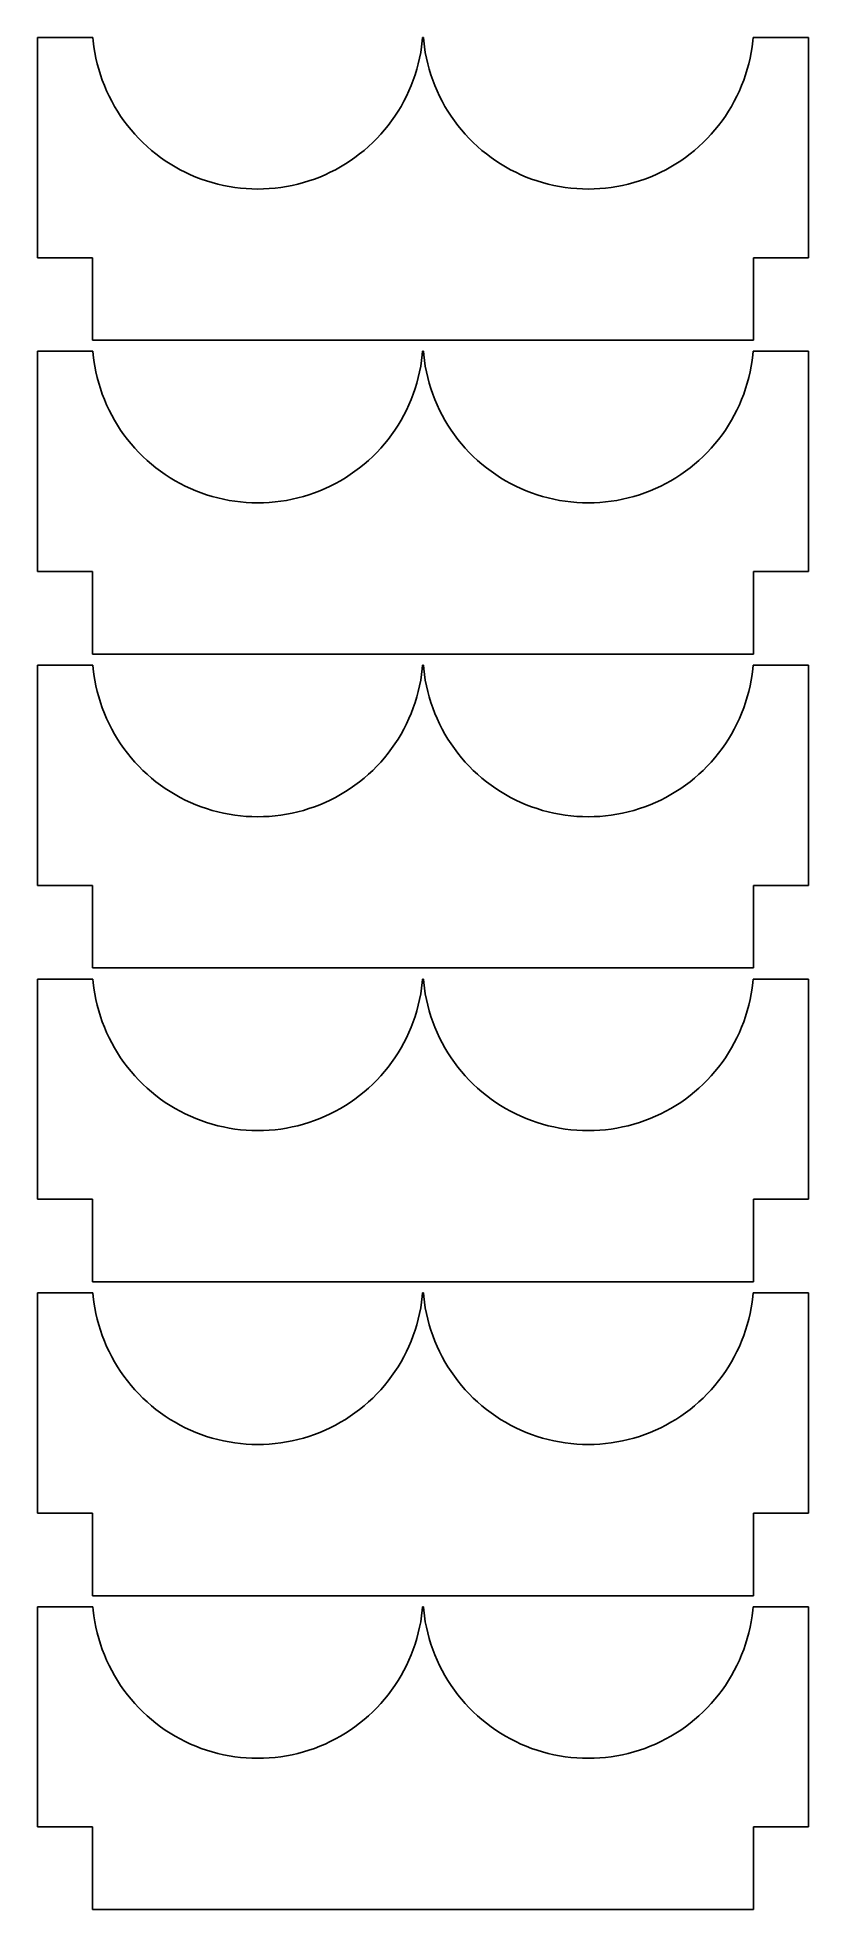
# Model space of a CAD drawing. Header units: metres. Extents: x -21 to 21, y -49 to 53.
import ezdxf

# ---------------------------------------------------------------- set-up
doc = ezdxf.new("R2010")
doc.units = ezdxf.units.M

msp = doc.modelspace()

# ---------------------------------------------------------------- linework, layer by layer
for p, q in [((-17.9774, 53.25), (-21, 53.25)), ((-21, 53.25), (-21, 41.25)), ((-17.9606, 53.0582), (-17.9774, 53.25)), ((-17.9223, 52.746), (-17.9606, 53.0582)), ((-0.039352, 53.0582), (-0.077683, 52.746)), ((-0.022568, 53.25), (-0.039352, 53.0582)), ((0.022568, 53.25), (-0.022568, 53.25)), ((0.039352, 53.0582), (0.022568, 53.25)), ((0.077683, 52.746), (0.039352, 53.0582)), ((17.9606, 53.0582), (17.9223, 52.746)), ((17.9774, 53.25), (17.9606, 53.0582)), ((21, 53.25), (17.9774, 53.25)), ((21, 41.25), (21, 53.25)), ((-17.8731, 52.4354), (-17.9223, 52.746)), ((-17.8131, 52.1267), (-17.8731, 52.4354)), ((-17.7424, 51.8203), (-17.8131, 52.1267)), ((-0.18689, 52.1267), (-0.257629, 51.8203)), ((-0.126877, 52.4354), (-0.18689, 52.1267)), ((-0.077683, 52.746), (-0.126877, 52.4354)), ((0.126877, 52.4354), (0.077683, 52.746)), ((0.18689, 52.1267), (0.126877, 52.4354)), ((0.257629, 51.8203), (0.18689, 52.1267)), ((17.8131, 52.1267), (17.7424, 51.8203)), ((17.8731, 52.4354), (17.8131, 52.1267)), ((17.9223, 52.746), (17.8731, 52.4354)), ((-17.661, 51.5165), (-17.7424, 51.8203)), ((-17.569, 51.2157), (-17.661, 51.5165)), ((-17.4666, 50.9184), (-17.569, 51.2157)), ((-0.430969, 51.2157), (-0.533356, 50.9184)), ((-0.33902, 51.5165), (-0.430969, 51.2157)), ((-0.257629, 51.8203), (-0.33902, 51.5165)), ((0.33902, 51.5165), (0.257629, 51.8203)), ((0.430969, 51.2157), (0.33902, 51.5165)), ((0.533356, 50.9184), (0.430969, 51.2157)), ((17.569, 51.2157), (17.4666, 50.9184)), ((17.661, 51.5165), (17.569, 51.2157)), ((17.7424, 51.8203), (17.661, 51.5165)), ((-17.3539, 50.6248), (-17.4666, 50.9184)), ((-17.231, 50.3353), (-17.3539, 50.6248)), ((-17.0981, 50.0503), (-17.231, 50.3353)), ((-16.9554, 49.7701), (-17.0981, 50.0503)), ((-0.901855, 50.0503), (-1.04463, 49.7701)), ((-0.768951, 50.3353), (-0.901855, 50.0503)), ((-0.646072, 50.6248), (-0.768951, 50.3353)), ((-0.533356, 50.9184), (-0.646072, 50.6248)), ((0.646072, 50.6248), (0.533356, 50.9184)), ((0.768951, 50.3353), (0.646072, 50.6248)), ((0.901855, 50.0503), (0.768951, 50.3353)), ((1.04463, 49.7701), (0.901855, 50.0503)), ((17.0981, 50.0503), (16.9554, 49.7701)), ((17.231, 50.3353), (17.0981, 50.0503)), ((17.3539, 50.6248), (17.231, 50.3353)), ((17.4666, 50.9184), (17.3539, 50.6248)), ((-16.8029, 49.495), (-16.9554, 49.7701)), ((-16.6409, 49.2254), (-16.8029, 49.495)), ((-16.4696, 48.9617), (-16.6409, 49.2254)), ((-16.2892, 48.7041), (-16.4696, 48.9617)), ((-1.53036, 48.9617), (-1.71075, 48.7041)), ((-1.35909, 49.2254), (-1.53036, 48.9617)), ((-1.1971, 49.495), (-1.35909, 49.2254)), ((-1.04463, 49.7701), (-1.1971, 49.495)), ((1.1971, 49.495), (1.04463, 49.7701)), ((1.35909, 49.2254), (1.1971, 49.495)), ((1.53036, 48.9617), (1.35909, 49.2254)), ((1.71075, 48.7041), (1.53036, 48.9617)), ((16.4696, 48.9617), (16.2892, 48.7041)), ((16.6409, 49.2254), (16.4696, 48.9617)), ((16.8029, 49.495), (16.6409, 49.2254)), ((16.9554, 49.7701), (16.8029, 49.495)), ((-16.1, 48.4529), (-16.2892, 48.7041)), ((-15.9021, 48.2085), (-16.1, 48.4529)), ((-15.6957, 47.9711), (-15.9021, 48.2085)), ((-15.4812, 47.7411), (-15.6957, 47.9711)), ((-2.30426, 47.9711), (-2.51874, 47.7411)), ((-2.09793, 48.2085), (-2.30426, 47.9711)), ((-1.90001, 48.4529), (-2.09793, 48.2085)), ((-1.71075, 48.7041), (-1.90001, 48.4529)), ((1.90001, 48.4529), (1.71075, 48.7041)), ((2.09793, 48.2085), (1.90001, 48.4529)), ((2.30426, 47.9711), (2.09793, 48.2085)), ((2.51874, 47.7411), (2.30426, 47.9711)), ((15.6957, 47.9711), (15.4812, 47.7411)), ((15.9021, 48.2085), (15.6957, 47.9711)), ((16.1, 48.4529), (15.9021, 48.2085)), ((16.2892, 48.7041), (16.1, 48.4529)), ((-15.2589, 47.5188), (-15.4812, 47.7411)), ((-15.0289, 47.3043), (-15.2589, 47.5188)), ((-14.7915, 47.0979), (-15.0289, 47.3043)), ((-14.5471, 46.9), (-14.7915, 47.0979)), ((-3.20848, 47.0979), (-3.45288, 46.9)), ((-2.97113, 47.3043), (-3.20848, 47.0979)), ((-2.74112, 47.5188), (-2.97113, 47.3043)), ((-2.51874, 47.7411), (-2.74112, 47.5188)), ((2.74112, 47.5188), (2.51874, 47.7411)), ((2.97113, 47.3043), (2.74112, 47.5188)), ((3.20848, 47.0979), (2.97113, 47.3043)), ((3.45288, 46.9), (3.20848, 47.0979)), ((14.7915, 47.0979), (14.5471, 46.9)), ((15.0289, 47.3043), (14.7915, 47.0979)), ((15.2589, 47.5188), (15.0289, 47.3043)), ((15.4812, 47.7411), (15.2589, 47.5188)), ((-14.2959, 46.7108), (-14.5471, 46.9)), ((-14.0383, 46.5304), (-14.2959, 46.7108)), ((-13.7746, 46.3591), (-14.0383, 46.5304)), ((-13.505, 46.1971), (-13.7746, 46.3591)), ((-13.2299, 46.0446), (-13.505, 46.1971)), ((-12.9497, 45.9019), (-13.2299, 46.0446)), ((-12.6647, 45.769), (-12.9497, 45.9019)), ((-5.05026, 45.9019), (-5.3353, 45.769)), ((-4.77005, 46.0446), (-5.05026, 45.9019)), ((-4.495, 46.1971), (-4.77005, 46.0446)), ((-4.22542, 46.3591), (-4.495, 46.1971)), ((-3.96167, 46.5304), (-4.22542, 46.3591)), ((-3.70404, 46.7108), (-3.96167, 46.5304)), ((-3.45288, 46.9), (-3.70404, 46.7108)), ((3.70404, 46.7108), (3.45288, 46.9)), ((3.96167, 46.5304), (3.70404, 46.7108)), ((4.22542, 46.3591), (3.96167, 46.5304)), ((4.495, 46.1971), (4.22542, 46.3591)), ((4.77005, 46.0446), (4.495, 46.1971)), ((5.05026, 45.9019), (4.77005, 46.0446)), ((5.3353, 45.769), (5.05026, 45.9019)), ((12.9497, 45.9019), (12.6647, 45.769)), ((13.2299, 46.0446), (12.9497, 45.9019)), ((13.505, 46.1971), (13.2299, 46.0446)), ((13.7746, 46.3591), (13.505, 46.1971)), ((14.0383, 46.5304), (13.7746, 46.3591)), ((14.2959, 46.7108), (14.0383, 46.5304)), ((14.5471, 46.9), (14.2959, 46.7108)), ((-12.3752, 45.6461), (-12.6647, 45.769)), ((-12.0816, 45.5334), (-12.3752, 45.6461)), ((-11.7842, 45.431), (-12.0816, 45.5334)), ((-11.4835, 45.339), (-11.7842, 45.431)), ((-11.1797, 45.2576), (-11.4835, 45.339)), ((-10.8733, 45.1869), (-11.1797, 45.2576)), ((-10.5646, 45.1269), (-10.8733, 45.1869)), ((-10.2539, 45.0777), (-10.5646, 45.1269)), ((-9.94179, 45.0394), (-10.2539, 45.0777)), ((-9.62849, 45.012), (-9.94179, 45.0394)), ((-9.31444, 44.9955), (-9.62849, 45.012)), ((-9, 44.99), (-9.31444, 44.9955)), ((-8.68555, 44.9955), (-9, 44.99)), ((-8.37149, 45.012), (-8.68555, 44.9955)), ((-8.0582, 45.0394), (-8.37149, 45.012)), ((-7.74605, 45.0777), (-8.0582, 45.0394)), ((-7.43542, 45.1269), (-7.74605, 45.0777)), ((-7.12671, 45.1869), (-7.43542, 45.1269)), ((-6.82028, 45.2576), (-7.12671, 45.1869)), ((-6.51649, 45.339), (-6.82028, 45.2576)), ((-6.21574, 45.431), (-6.51649, 45.339)), ((-5.9184, 45.5334), (-6.21574, 45.431)), ((-5.62479, 45.6461), (-5.9184, 45.5334)), ((-5.3353, 45.769), (-5.62479, 45.6461)), ((5.62479, 45.6461), (5.3353, 45.769)), ((5.9184, 45.5334), (5.62479, 45.6461)), ((6.21574, 45.431), (5.9184, 45.5334)), ((6.51649, 45.339), (6.21574, 45.431)), ((6.82028, 45.2576), (6.51649, 45.339)), ((7.12671, 45.1869), (6.82028, 45.2576)), ((7.43542, 45.1269), (7.12671, 45.1869)), ((7.74605, 45.0777), (7.43542, 45.1269)), ((8.0582, 45.0394), (7.74605, 45.0777)), ((8.37149, 45.012), (8.0582, 45.0394)), ((8.68555, 44.9955), (8.37149, 45.012)), ((8.99998, 44.99), (8.68555, 44.9955)), ((9.31444, 44.9955), (8.99998, 44.99)), ((9.62849, 45.012), (9.31444, 44.9955)), ((9.94179, 45.0394), (9.62849, 45.012)), ((10.2539, 45.0777), (9.94179, 45.0394)), ((10.5646, 45.1269), (10.2539, 45.0777)), ((10.8733, 45.1869), (10.5646, 45.1269)), ((11.1797, 45.2576), (10.8733, 45.1869)), ((11.4835, 45.339), (11.1797, 45.2576)), ((11.7842, 45.431), (11.4835, 45.339)), ((12.0816, 45.5334), (11.7842, 45.431)), ((12.3752, 45.6461), (12.0816, 45.5334)), ((12.6647, 45.769), (12.3752, 45.6461)), ((-21, 41.25), (-18, 41.25)), ((-18, 41.25), (-18, 36.75)), ((18, 41.25), (21, 41.25)), ((18, 36.75), (18, 41.25)), ((-18, 36.75), (18, 36.75)), ((-17.9774, 36.15), (-21, 36.15)), ((-21, 36.15), (-21, 24.15)), ((-17.9606, 35.9582), (-17.9774, 36.15)), ((-17.9223, 35.646), (-17.9606, 35.9582)), ((-0.039352, 35.9582), (-0.077683, 35.646)), ((-0.022568, 36.15), (-0.039352, 35.9582)), ((0.022568, 36.15), (-0.022568, 36.15)), ((0.039352, 35.9582), (0.022568, 36.15)), ((0.077683, 35.646), (0.039352, 35.9582)), ((17.9606, 35.9582), (17.9223, 35.646)), ((17.9774, 36.15), (17.9606, 35.9582)), ((21, 36.15), (17.9774, 36.15)), ((21, 24.15), (21, 36.15)), ((-17.8731, 35.3354), (-17.9223, 35.646)), ((-17.8131, 35.0267), (-17.8731, 35.3354)), ((-17.7424, 34.7203), (-17.8131, 35.0267)), ((-17.661, 34.4165), (-17.7424, 34.7203)), ((-0.257629, 34.7203), (-0.33902, 34.4165)), ((-0.18689, 35.0267), (-0.257629, 34.7203)), ((-0.126877, 35.3354), (-0.18689, 35.0267)), ((-0.077683, 35.646), (-0.126877, 35.3354)), ((0.126877, 35.3354), (0.077683, 35.646)), ((0.18689, 35.0267), (0.126877, 35.3354)), ((0.257629, 34.7203), (0.18689, 35.0267)), ((0.33902, 34.4165), (0.257629, 34.7203)), ((17.7424, 34.7203), (17.661, 34.4165)), ((17.8131, 35.0267), (17.7424, 34.7203)), ((17.8731, 35.3354), (17.8131, 35.0267)), ((17.9223, 35.646), (17.8731, 35.3354)), ((-17.569, 34.1157), (-17.661, 34.4165)), ((-17.4666, 33.8184), (-17.569, 34.1157)), ((-17.3539, 33.5248), (-17.4666, 33.8184)), ((-0.533356, 33.8184), (-0.646072, 33.5248)), ((-0.430969, 34.1157), (-0.533356, 33.8184)), ((-0.33902, 34.4165), (-0.430969, 34.1157)), ((0.430969, 34.1157), (0.33902, 34.4165)), ((0.533356, 33.8184), (0.430969, 34.1157)), ((0.646072, 33.5248), (0.533356, 33.8184)), ((17.4666, 33.8184), (17.3539, 33.5248)), ((17.569, 34.1157), (17.4666, 33.8184)), ((17.661, 34.4165), (17.569, 34.1157)), ((-17.231, 33.2353), (-17.3539, 33.5248)), ((-17.0981, 32.9503), (-17.231, 33.2353)), ((-16.9554, 32.67), (-17.0981, 32.9503)), ((-16.8029, 32.395), (-16.9554, 32.67)), ((-1.04463, 32.67), (-1.1971, 32.395)), ((-0.901855, 32.9503), (-1.04463, 32.67)), ((-0.768951, 33.2353), (-0.901855, 32.9503)), ((-0.646072, 33.5248), (-0.768951, 33.2353)), ((0.768951, 33.2353), (0.646072, 33.5248)), ((0.901855, 32.9503), (0.768951, 33.2353)), ((1.04463, 32.67), (0.901855, 32.9503)), ((1.1971, 32.395), (1.04463, 32.67)), ((16.9554, 32.67), (16.8029, 32.395)), ((17.0981, 32.9503), (16.9554, 32.67)), ((17.231, 33.2353), (17.0981, 32.9503)), ((17.3539, 33.5248), (17.231, 33.2353)), ((-16.6409, 32.1254), (-16.8029, 32.395)), ((-16.4696, 31.8617), (-16.6409, 32.1254)), ((-16.2892, 31.604), (-16.4696, 31.8617)), ((-1.53036, 31.8617), (-1.71075, 31.604)), ((-1.35909, 32.1254), (-1.53036, 31.8617)), ((-1.1971, 32.395), (-1.35909, 32.1254)), ((1.35909, 32.1254), (1.1971, 32.395)), ((1.53036, 31.8617), (1.35909, 32.1254)), ((1.71075, 31.604), (1.53036, 31.8617)), ((16.4696, 31.8617), (16.2892, 31.604)), ((16.6409, 32.1254), (16.4696, 31.8617)), ((16.8029, 32.395), (16.6409, 32.1254)), ((-16.1, 31.3529), (-16.2892, 31.604)), ((-15.9021, 31.1085), (-16.1, 31.3529)), ((-15.6957, 30.8711), (-15.9021, 31.1085)), ((-15.4812, 30.6411), (-15.6957, 30.8711)), ((-15.2589, 30.4187), (-15.4812, 30.6411)), ((-2.51874, 30.6411), (-2.74112, 30.4187)), ((-2.30426, 30.8711), (-2.51874, 30.6411)), ((-2.09793, 31.1085), (-2.30426, 30.8711)), ((-1.90001, 31.3529), (-2.09793, 31.1085)), ((-1.71075, 31.604), (-1.90001, 31.3529)), ((1.90001, 31.3529), (1.71075, 31.604)), ((2.09793, 31.1085), (1.90001, 31.3529)), ((2.30426, 30.8711), (2.09793, 31.1085)), ((2.51874, 30.6411), (2.30426, 30.8711)), ((2.74112, 30.4187), (2.51874, 30.6411)), ((15.4812, 30.6411), (15.2589, 30.4187)), ((15.6957, 30.8711), (15.4812, 30.6411)), ((15.9021, 31.1085), (15.6957, 30.8711)), ((16.1, 31.3529), (15.9021, 31.1085)), ((16.2892, 31.604), (16.1, 31.3529)), ((-15.0289, 30.2043), (-15.2589, 30.4187)), ((-14.7915, 29.9979), (-15.0289, 30.2043)), ((-14.5471, 29.8), (-14.7915, 29.9979)), ((-14.2959, 29.6108), (-14.5471, 29.8)), ((-14.0383, 29.4304), (-14.2959, 29.6108)), ((-3.70404, 29.6108), (-3.96167, 29.4304)), ((-3.45288, 29.8), (-3.70404, 29.6108)), ((-3.20848, 29.9979), (-3.45288, 29.8)), ((-2.97113, 30.2043), (-3.20848, 29.9979)), ((-2.74112, 30.4187), (-2.97113, 30.2043)), ((2.97113, 30.2043), (2.74112, 30.4187)), ((3.20848, 29.9979), (2.97113, 30.2043)), ((3.45288, 29.8), (3.20848, 29.9979)), ((3.70404, 29.6108), (3.45288, 29.8)), ((3.96167, 29.4304), (3.70404, 29.6108)), ((14.2959, 29.6108), (14.0383, 29.4304)), ((14.5471, 29.8), (14.2959, 29.6108)), ((14.7915, 29.9979), (14.5471, 29.8)), ((15.0289, 30.2043), (14.7915, 29.9979)), ((15.2589, 30.4187), (15.0289, 30.2043)), ((-13.7746, 29.2591), (-14.0383, 29.4304)), ((-13.505, 29.0971), (-13.7746, 29.2591)), ((-13.2299, 28.9446), (-13.505, 29.0971)), ((-12.9497, 28.8019), (-13.2299, 28.9446)), ((-12.6647, 28.669), (-12.9497, 28.8019)), ((-12.3752, 28.5461), (-12.6647, 28.669)), ((-5.3353, 28.669), (-5.62479, 28.5461)), ((-5.05026, 28.8019), (-5.3353, 28.669)), ((-4.77005, 28.9446), (-5.05026, 28.8019)), ((-4.495, 29.0971), (-4.77005, 28.9446)), ((-4.22542, 29.2591), (-4.495, 29.0971)), ((-3.96167, 29.4304), (-4.22542, 29.2591)), ((4.22542, 29.2591), (3.96167, 29.4304)), ((4.495, 29.0971), (4.22542, 29.2591)), ((4.77005, 28.9446), (4.495, 29.0971)), ((5.05026, 28.8019), (4.77005, 28.9446)), ((5.3353, 28.669), (5.05026, 28.8019)), ((5.62479, 28.5461), (5.3353, 28.669)), ((12.6647, 28.669), (12.3752, 28.5461)), ((12.9497, 28.8019), (12.6647, 28.669)), ((13.2299, 28.9446), (12.9497, 28.8019)), ((13.505, 29.0971), (13.2299, 28.9446)), ((13.7746, 29.2591), (13.505, 29.0971)), ((14.0383, 29.4304), (13.7746, 29.2591)), ((-12.0816, 28.4334), (-12.3752, 28.5461)), ((-11.7842, 28.331), (-12.0816, 28.4334)), ((-11.4835, 28.239), (-11.7842, 28.331)), ((-11.1797, 28.1576), (-11.4835, 28.239)), ((-10.8733, 28.0869), (-11.1797, 28.1576)), ((-10.5646, 28.0269), (-10.8733, 28.0869)), ((-10.2539, 27.9777), (-10.5646, 28.0269)), ((-9.94179, 27.9394), (-10.2539, 27.9777)), ((-9.62849, 27.912), (-9.94179, 27.9394)), ((-9.31444, 27.8955), (-9.62849, 27.912)), ((-9, 27.89), (-9.31444, 27.8955)), ((-8.68555, 27.8955), (-9, 27.89)), ((-8.37149, 27.912), (-8.68555, 27.8955)), ((-8.0582, 27.9394), (-8.37149, 27.912)), ((-7.74605, 27.9777), (-8.0582, 27.9394)), ((-7.43542, 28.0269), (-7.74605, 27.9777)), ((-7.12671, 28.0869), (-7.43542, 28.0269)), ((-6.82028, 28.1576), (-7.12671, 28.0869)), ((-6.51649, 28.239), (-6.82028, 28.1576)), ((-6.21574, 28.331), (-6.51649, 28.239)), ((-5.9184, 28.4334), (-6.21574, 28.331)), ((-5.62479, 28.5461), (-5.9184, 28.4334)), ((5.9184, 28.4334), (5.62479, 28.5461)), ((6.21574, 28.331), (5.9184, 28.4334)), ((6.51649, 28.239), (6.21574, 28.331)), ((6.82028, 28.1576), (6.51649, 28.239)), ((7.12671, 28.0869), (6.82028, 28.1576)), ((7.43542, 28.0269), (7.12671, 28.0869)), ((7.74605, 27.9777), (7.43542, 28.0269)), ((8.0582, 27.9394), (7.74605, 27.9777)), ((8.37149, 27.912), (8.0582, 27.9394)), ((8.68555, 27.8955), (8.37149, 27.912)), ((8.99998, 27.89), (8.68555, 27.8955)), ((9.31444, 27.8955), (8.99998, 27.89)), ((9.62849, 27.912), (9.31444, 27.8955)), ((9.94179, 27.9394), (9.62849, 27.912)), ((10.2539, 27.9777), (9.94179, 27.9394)), ((10.5646, 28.0269), (10.2539, 27.9777)), ((10.8733, 28.0869), (10.5646, 28.0269)), ((11.1797, 28.1576), (10.8733, 28.0869)), ((11.4835, 28.239), (11.1797, 28.1576)), ((11.7842, 28.331), (11.4835, 28.239)), ((12.0816, 28.4334), (11.7842, 28.331)), ((12.3752, 28.5461), (12.0816, 28.4334)), ((-21, 24.15), (-18, 24.15)), ((-18, 24.15), (-18, 19.65)), ((18, 24.15), (21, 24.15)), ((18, 19.65), (18, 24.15)), ((-18, 19.65), (18, 19.65)), ((-17.9774, 19.05), (-21, 19.05)), ((-21, 19.05), (-21, 7.04999)), ((-17.9606, 18.8582), (-17.9774, 19.05)), ((-17.9223, 18.546), (-17.9606, 18.8582)), ((-17.8731, 18.2354), (-17.9223, 18.546)), ((-0.077683, 18.546), (-0.126877, 18.2354)), ((-0.039352, 18.8582), (-0.077683, 18.546)), ((-0.022568, 19.05), (-0.039352, 18.8582)), ((0.022568, 19.05), (-0.022568, 19.05)), ((0.039352, 18.8582), (0.022568, 19.05)), ((0.077683, 18.546), (0.039352, 18.8582)), ((0.126877, 18.2354), (0.077683, 18.546)), ((17.9223, 18.546), (17.8731, 18.2354)), ((17.9606, 18.8582), (17.9223, 18.546)), ((17.9774, 19.05), (17.9606, 18.8582)), ((21, 19.05), (17.9774, 19.05)), ((21, 7.04999), (21, 19.05)), ((-17.8131, 17.9267), (-17.8731, 18.2354)), ((-17.7424, 17.6203), (-17.8131, 17.9267)), ((-17.661, 17.3165), (-17.7424, 17.6203)), ((-0.257629, 17.6203), (-0.33902, 17.3165)), ((-0.18689, 17.9267), (-0.257629, 17.6203)), ((-0.126877, 18.2354), (-0.18689, 17.9267)), ((0.18689, 17.9267), (0.126877, 18.2354)), ((0.257629, 17.6203), (0.18689, 17.9267)), ((0.33902, 17.3165), (0.257629, 17.6203)), ((17.7424, 17.6203), (17.661, 17.3165)), ((17.8131, 17.9267), (17.7424, 17.6203)), ((17.8731, 18.2354), (17.8131, 17.9267)), ((-17.569, 17.0157), (-17.661, 17.3165)), ((-17.4666, 16.7184), (-17.569, 17.0157)), ((-17.3539, 16.4248), (-17.4666, 16.7184)), ((-17.231, 16.1353), (-17.3539, 16.4248)), ((-0.646072, 16.4248), (-0.768951, 16.1353)), ((-0.533356, 16.7184), (-0.646072, 16.4248)), ((-0.430969, 17.0157), (-0.533356, 16.7184)), ((-0.33902, 17.3165), (-0.430969, 17.0157)), ((0.430969, 17.0157), (0.33902, 17.3165)), ((0.533356, 16.7184), (0.430969, 17.0157)), ((0.646072, 16.4248), (0.533356, 16.7184)), ((0.768951, 16.1353), (0.646072, 16.4248)), ((17.3539, 16.4248), (17.231, 16.1353)), ((17.4666, 16.7184), (17.3539, 16.4248)), ((17.569, 17.0157), (17.4666, 16.7184)), ((17.661, 17.3165), (17.569, 17.0157)), ((-17.0981, 15.8503), (-17.231, 16.1353)), ((-16.9554, 15.57), (-17.0981, 15.8503)), ((-16.8029, 15.295), (-16.9554, 15.57)), ((-1.04463, 15.57), (-1.1971, 15.295)), ((-0.901855, 15.8503), (-1.04463, 15.57)), ((-0.768951, 16.1353), (-0.901855, 15.8503)), ((0.901855, 15.8503), (0.768951, 16.1353)), ((1.04463, 15.57), (0.901855, 15.8503)), ((1.1971, 15.295), (1.04463, 15.57)), ((16.9554, 15.57), (16.8029, 15.295)), ((17.0981, 15.8503), (16.9554, 15.57)), ((17.231, 16.1353), (17.0981, 15.8503)), ((-16.6409, 15.0254), (-16.8029, 15.295)), ((-16.4696, 14.7617), (-16.6409, 15.0254)), ((-16.2892, 14.504), (-16.4696, 14.7617)), ((-16.1, 14.2529), (-16.2892, 14.504)), ((-1.71075, 14.504), (-1.90001, 14.2529)), ((-1.53036, 14.7617), (-1.71075, 14.504)), ((-1.35909, 15.0254), (-1.53036, 14.7617)), ((-1.1971, 15.295), (-1.35909, 15.0254)), ((1.35909, 15.0254), (1.1971, 15.295)), ((1.53036, 14.7617), (1.35909, 15.0254)), ((1.71075, 14.504), (1.53036, 14.7617)), ((1.90001, 14.2529), (1.71075, 14.504)), ((16.2892, 14.504), (16.1, 14.2529)), ((16.4696, 14.7617), (16.2892, 14.504)), ((16.6409, 15.0254), (16.4696, 14.7617)), ((16.8029, 15.295), (16.6409, 15.0254)), ((-15.9021, 14.0085), (-16.1, 14.2529)), ((-15.6957, 13.7711), (-15.9021, 14.0085)), ((-15.4812, 13.5411), (-15.6957, 13.7711)), ((-15.2589, 13.3187), (-15.4812, 13.5411)), ((-15.0289, 13.1043), (-15.2589, 13.3187)), ((-2.74112, 13.3187), (-2.97113, 13.1043)), ((-2.51874, 13.5411), (-2.74112, 13.3187)), ((-2.30426, 13.7711), (-2.51874, 13.5411)), ((-2.09793, 14.0085), (-2.30426, 13.7711)), ((-1.90001, 14.2529), (-2.09793, 14.0085)), ((2.09793, 14.0085), (1.90001, 14.2529)), ((2.30426, 13.7711), (2.09793, 14.0085)), ((2.51874, 13.5411), (2.30426, 13.7711)), ((2.74112, 13.3187), (2.51874, 13.5411)), ((2.97113, 13.1043), (2.74112, 13.3187)), ((15.2589, 13.3187), (15.0289, 13.1043)), ((15.4812, 13.5411), (15.2589, 13.3187)), ((15.6957, 13.7711), (15.4812, 13.5411)), ((15.9021, 14.0085), (15.6957, 13.7711)), ((16.1, 14.2529), (15.9021, 14.0085)), ((-14.7915, 12.8979), (-15.0289, 13.1043)), ((-14.5471, 12.7), (-14.7915, 12.8979)), ((-14.2959, 12.5108), (-14.5471, 12.7)), ((-14.0383, 12.3304), (-14.2959, 12.5108)), ((-13.7746, 12.1591), (-14.0383, 12.3304)), ((-3.96167, 12.3304), (-4.22542, 12.1591)), ((-3.70404, 12.5108), (-3.96167, 12.3304)), ((-3.45288, 12.7), (-3.70404, 12.5108)), ((-3.20848, 12.8979), (-3.45288, 12.7)), ((-2.97113, 13.1043), (-3.20848, 12.8979)), ((3.20848, 12.8979), (2.97113, 13.1043)), ((3.45288, 12.7), (3.20848, 12.8979)), ((3.70404, 12.5108), (3.45288, 12.7)), ((3.96167, 12.3304), (3.70404, 12.5108)), ((4.22542, 12.1591), (3.96167, 12.3304)), ((14.0383, 12.3304), (13.7746, 12.1591)), ((14.2959, 12.5108), (14.0383, 12.3304)), ((14.5471, 12.7), (14.2959, 12.5108)), ((14.7915, 12.8979), (14.5471, 12.7)), ((15.0289, 13.1043), (14.7915, 12.8979)), ((-13.505, 11.9971), (-13.7746, 12.1591)), ((-13.2299, 11.8446), (-13.505, 11.9971)), ((-12.9497, 11.7019), (-13.2299, 11.8446)), ((-12.6647, 11.569), (-12.9497, 11.7019)), ((-12.3752, 11.4461), (-12.6647, 11.569)), ((-12.0816, 11.3334), (-12.3752, 11.4461)), ((-11.7842, 11.231), (-12.0816, 11.3334)), ((-11.4835, 11.139), (-11.7842, 11.231)), ((-6.21574, 11.231), (-6.51649, 11.139)), ((-5.9184, 11.3334), (-6.21574, 11.231)), ((-5.62479, 11.4461), (-5.9184, 11.3334)), ((-5.3353, 11.569), (-5.62479, 11.4461)), ((-5.05026, 11.7019), (-5.3353, 11.569)), ((-4.77005, 11.8446), (-5.05026, 11.7019)), ((-4.495, 11.9971), (-4.77005, 11.8446)), ((-4.22542, 12.1591), (-4.495, 11.9971)), ((4.495, 11.9971), (4.22542, 12.1591)), ((4.77005, 11.8446), (4.495, 11.9971)), ((5.05026, 11.7019), (4.77005, 11.8446)), ((5.3353, 11.569), (5.05026, 11.7019)), ((5.62479, 11.4461), (5.3353, 11.569)), ((5.9184, 11.3334), (5.62479, 11.4461)), ((6.21574, 11.231), (5.9184, 11.3334)), ((6.51649, 11.139), (6.21574, 11.231)), ((11.7842, 11.231), (11.4835, 11.139)), ((12.0816, 11.3334), (11.7842, 11.231)), ((12.3752, 11.4461), (12.0816, 11.3334)), ((12.6647, 11.569), (12.3752, 11.4461)), ((12.9497, 11.7019), (12.6647, 11.569)), ((13.2299, 11.8446), (12.9497, 11.7019)), ((13.505, 11.9971), (13.2299, 11.8446)), ((13.7746, 12.1591), (13.505, 11.9971)), ((-11.1797, 11.0576), (-11.4835, 11.139)), ((-10.8733, 10.9869), (-11.1797, 11.0576)), ((-10.5646, 10.9269), (-10.8733, 10.9869)), ((-10.2539, 10.8777), (-10.5646, 10.9269)), ((-9.94179, 10.8394), (-10.2539, 10.8777)), ((-9.62849, 10.812), (-9.94179, 10.8394)), ((-9.31444, 10.7955), (-9.62849, 10.812)), ((-9, 10.79), (-9.31444, 10.7955)), ((-8.68555, 10.7955), (-9, 10.79)), ((-8.37149, 10.812), (-8.68555, 10.7955)), ((-8.0582, 10.8394), (-8.37149, 10.812)), ((-7.74605, 10.8777), (-8.0582, 10.8394)), ((-7.43542, 10.9269), (-7.74605, 10.8777)), ((-7.12671, 10.9869), (-7.43542, 10.9269)), ((-6.82028, 11.0576), (-7.12671, 10.9869)), ((-6.51649, 11.139), (-6.82028, 11.0576)), ((6.82028, 11.0576), (6.51649, 11.139)), ((7.12671, 10.9869), (6.82028, 11.0576)), ((7.43542, 10.9269), (7.12671, 10.9869)), ((7.74605, 10.8777), (7.43542, 10.9269)), ((8.0582, 10.8394), (7.74605, 10.8777)), ((8.37149, 10.812), (8.0582, 10.8394)), ((8.68555, 10.7955), (8.37149, 10.812)), ((8.99998, 10.79), (8.68555, 10.7955)), ((9.31444, 10.7955), (8.99998, 10.79)), ((9.62849, 10.812), (9.31444, 10.7955)), ((9.94179, 10.8394), (9.62849, 10.812)), ((10.2539, 10.8777), (9.94179, 10.8394)), ((10.5646, 10.9269), (10.2539, 10.8777)), ((10.8733, 10.9869), (10.5646, 10.9269)), ((11.1797, 11.0576), (10.8733, 10.9869)), ((11.4835, 11.139), (11.1797, 11.0576)), ((-21, 7.04999), (-18, 7.04999)), ((-18, 7.04999), (-18, 2.54999)), ((18, 7.04999), (21, 7.04999)), ((18, 2.54999), (18, 7.04999)), ((-18, 2.54999), (18, 2.54999)), ((-17.9774, 1.95), (-21, 1.95)), ((-21, 1.95), (-21, -10.05)), ((-17.9606, 1.75819), (-17.9774, 1.95)), ((-17.9223, 1.44604), (-17.9606, 1.75819)), ((-17.8731, 1.13542), (-17.9223, 1.44604)), ((-17.8131, 0.826706), (-17.8731, 1.13542)), ((-0.126877, 1.13542), (-0.18689, 0.826706)), ((-0.077683, 1.44604), (-0.126877, 1.13542)), ((-0.039352, 1.75819), (-0.077683, 1.44604)), ((-0.022568, 1.95), (-0.039352, 1.75819)), ((0.022568, 1.95), (-0.022568, 1.95)), ((0.039352, 1.75819), (0.022568, 1.95)), ((0.077683, 1.44604), (0.039352, 1.75819)), ((0.126877, 1.13542), (0.077683, 1.44604)), ((0.18689, 0.826706), (0.126877, 1.13542)), ((17.8731, 1.13542), (17.8131, 0.826706)), ((17.9223, 1.44604), (17.8731, 1.13542)), ((17.9606, 1.75819), (17.9223, 1.44604)), ((17.9774, 1.95), (17.9606, 1.75819)), ((21, 1.95), (17.9774, 1.95)), ((21, -10.05), (21, 1.95)), ((-17.7424, 0.520279), (-17.8131, 0.826706)), ((-17.661, 0.216492), (-17.7424, 0.520279)), ((-17.569, -0.084244), (-17.661, 0.216492)), ((-0.33902, 0.216492), (-0.430969, -0.084244)), ((-0.257629, 0.520279), (-0.33902, 0.216492)), ((-0.18689, 0.826706), (-0.257629, 0.520279)), ((0.257629, 0.520279), (0.18689, 0.826706)), ((0.33902, 0.216492), (0.257629, 0.520279)), ((0.430969, -0.084244), (0.33902, 0.216492)), ((17.661, 0.216492), (17.569, -0.084244)), ((17.7424, 0.520279), (17.661, 0.216492)), ((17.8131, 0.826706), (17.7424, 0.520279)), ((-17.4666, -0.381592), (-17.569, -0.084244)), ((-17.3539, -0.675201), (-17.4666, -0.381592)), ((-17.231, -0.964691), (-17.3539, -0.675201)), ((-17.0981, -1.24973), (-17.231, -0.964691)), ((-0.768951, -0.964691), (-0.901855, -1.24973)), ((-0.646072, -0.675201), (-0.768951, -0.964691)), ((-0.533356, -0.381592), (-0.646072, -0.675201)), ((-0.430969, -0.084244), (-0.533356, -0.381592)), ((0.533356, -0.381592), (0.430969, -0.084244)), ((0.646072, -0.675201), (0.533356, -0.381592)), ((0.768951, -0.964691), (0.646072, -0.675201)), ((0.901855, -1.24973), (0.768951, -0.964691)), ((17.231, -0.964691), (17.0981, -1.24973)), ((17.3539, -0.675201), (17.231, -0.964691)), ((17.4666, -0.381592), (17.3539, -0.675201)), ((17.569, -0.084244), (17.4666, -0.381592)), ((-16.9554, -1.52994), (-17.0981, -1.24973)), ((-16.8029, -1.80498), (-16.9554, -1.52994)), ((-16.6409, -2.07455), (-16.8029, -1.80498)), ((-1.1971, -1.80498), (-1.35909, -2.07455)), ((-1.04463, -1.52994), (-1.1971, -1.80498)), ((-0.901855, -1.24973), (-1.04463, -1.52994)), ((1.04463, -1.52994), (0.901855, -1.24973)), ((1.1971, -1.80498), (1.04463, -1.52994)), ((1.35909, -2.07455), (1.1971, -1.80498)), ((16.8029, -1.80498), (16.6409, -2.07455)), ((16.9554, -1.52994), (16.8029, -1.80498)), ((17.0981, -1.24973), (16.9554, -1.52994)), ((-16.4696, -2.3383), (-16.6409, -2.07455)), ((-16.2892, -2.59593), (-16.4696, -2.3383)), ((-16.1, -2.84709), (-16.2892, -2.59593)), ((-15.9021, -3.09149), (-16.1, -2.84709)), ((-1.90001, -2.84709), (-2.09793, -3.09149)), ((-1.71075, -2.59593), (-1.90001, -2.84709)), ((-1.53036, -2.3383), (-1.71075, -2.59593)), ((-1.35909, -2.07455), (-1.53036, -2.3383)), ((1.53036, -2.3383), (1.35909, -2.07455)), ((1.71075, -2.59593), (1.53036, -2.3383)), ((1.90001, -2.84709), (1.71075, -2.59593)), ((2.09793, -3.09149), (1.90001, -2.84709)), ((16.1, -2.84709), (15.9021, -3.09149)), ((16.2892, -2.59593), (16.1, -2.84709)), ((16.4696, -2.3383), (16.2892, -2.59593)), ((16.6409, -2.07455), (16.4696, -2.3383)), ((-15.6957, -3.32884), (-15.9021, -3.09149)), ((-15.4812, -3.55885), (-15.6957, -3.32884)), ((-15.2589, -3.78123), (-15.4812, -3.55885)), ((-15.0289, -3.99571), (-15.2589, -3.78123)), ((-14.7915, -4.20204), (-15.0289, -3.99571)), ((-2.97113, -3.99571), (-3.20848, -4.20204)), ((-2.74112, -3.78123), (-2.97113, -3.99571)), ((-2.51874, -3.55885), (-2.74112, -3.78123)), ((-2.30426, -3.32884), (-2.51874, -3.55885)), ((-2.09793, -3.09149), (-2.30426, -3.32884)), ((2.30426, -3.32884), (2.09793, -3.09149)), ((2.51874, -3.55885), (2.30426, -3.32884)), ((2.74112, -3.78123), (2.51874, -3.55885)), ((2.97113, -3.99571), (2.74112, -3.78123)), ((3.20848, -4.20204), (2.97113, -3.99571)), ((15.0289, -3.99571), (14.7915, -4.20204)), ((15.2589, -3.78123), (15.0289, -3.99571)), ((15.4812, -3.55885), (15.2589, -3.78123)), ((15.6957, -3.32884), (15.4812, -3.55885)), ((15.9021, -3.09149), (15.6957, -3.32884)), ((-14.5471, -4.39996), (-14.7915, -4.20204)), ((-14.2959, -4.58922), (-14.5471, -4.39996)), ((-14.0383, -4.76961), (-14.2959, -4.58922)), ((-13.7746, -4.94089), (-14.0383, -4.76961)), ((-13.505, -5.10287), (-13.7746, -4.94089)), ((-4.22542, -4.94089), (-4.495, -5.10287)), ((-3.96167, -4.76961), (-4.22542, -4.94089)), ((-3.70404, -4.58922), (-3.96167, -4.76961)), ((-3.45288, -4.39996), (-3.70404, -4.58922)), ((-3.20848, -4.20204), (-3.45288, -4.39996)), ((3.45288, -4.39996), (3.20848, -4.20204)), ((3.70404, -4.58922), (3.45288, -4.39996)), ((3.96167, -4.76961), (3.70404, -4.58922)), ((4.22542, -4.94089), (3.96167, -4.76961)), ((4.495, -5.10287), (4.22542, -4.94089)), ((13.7746, -4.94089), (13.505, -5.10287)), ((14.0383, -4.76961), (13.7746, -4.94089)), ((14.2959, -4.58922), (14.0383, -4.76961)), ((14.5471, -4.39996), (14.2959, -4.58922)), ((14.7915, -4.20204), (14.5471, -4.39996)), ((-13.2299, -5.25534), (-13.505, -5.10287)), ((-12.9497, -5.39812), (-13.2299, -5.25534)), ((-12.6647, -5.53102), (-12.9497, -5.39812)), ((-12.3752, -5.6539), (-12.6647, -5.53102)), ((-12.0816, -5.76662), (-12.3752, -5.6539)), ((-11.7842, -5.869), (-12.0816, -5.76662)), ((-11.4835, -5.96095), (-11.7842, -5.869)), ((-11.1797, -6.04234), (-11.4835, -5.96095)), ((-10.8733, -6.11308), (-11.1797, -6.04234)), ((-10.5646, -6.1731), (-10.8733, -6.11308)), ((-7.12671, -6.11308), (-7.43542, -6.1731)), ((-6.82028, -6.04234), (-7.12671, -6.11308)), ((-6.51649, -5.96095), (-6.82028, -6.04234)), ((-6.21574, -5.869), (-6.51649, -5.96095)), ((-5.9184, -5.76662), (-6.21574, -5.869)), ((-5.62479, -5.6539), (-5.9184, -5.76662)), ((-5.3353, -5.53102), (-5.62479, -5.6539)), ((-5.05026, -5.39812), (-5.3353, -5.53102)), ((-4.77005, -5.25534), (-5.05026, -5.39812)), ((-4.495, -5.10287), (-4.77005, -5.25534)), ((4.77005, -5.25534), (4.495, -5.10287)), ((5.05026, -5.39812), (4.77005, -5.25534)), ((5.3353, -5.53102), (5.05026, -5.39812)), ((5.62479, -5.6539), (5.3353, -5.53102)), ((5.9184, -5.76662), (5.62479, -5.6539)), ((6.21574, -5.869), (5.9184, -5.76662)), ((6.51649, -5.96095), (6.21574, -5.869)), ((6.82028, -6.04234), (6.51649, -5.96095)), ((7.12671, -6.11308), (6.82028, -6.04234)), ((7.43542, -6.1731), (7.12671, -6.11308)), ((10.8733, -6.11308), (10.5646, -6.1731)), ((11.1797, -6.04234), (10.8733, -6.11308)), ((11.4835, -5.96095), (11.1797, -6.04234)), ((11.7842, -5.869), (11.4835, -5.96095)), ((12.0816, -5.76662), (11.7842, -5.869)), ((12.3752, -5.6539), (12.0816, -5.76662)), ((12.6647, -5.53102), (12.3752, -5.6539)), ((12.9497, -5.39812), (12.6647, -5.53102)), ((13.2299, -5.25534), (12.9497, -5.39812)), ((13.505, -5.10287), (13.2299, -5.25534)), ((-10.2539, -6.22229), (-10.5646, -6.1731)), ((-9.94179, -6.26062), (-10.2539, -6.22229)), ((-9.62849, -6.28802), (-9.94179, -6.26062)), ((-9.31444, -6.30449), (-9.62849, -6.28802)), ((-9, -6.30998), (-9.31444, -6.30449)), ((-8.68555, -6.30449), (-9, -6.30998)), ((-8.37149, -6.28802), (-8.68555, -6.30449)), ((-8.0582, -6.26062), (-8.37149, -6.28802)), ((-7.74605, -6.22229), (-8.0582, -6.26062)), ((-7.43542, -6.1731), (-7.74605, -6.22229)), ((7.74605, -6.22229), (7.43542, -6.1731)), ((8.0582, -6.26062), (7.74605, -6.22229)), ((8.37149, -6.28802), (8.0582, -6.26062)), ((8.68555, -6.30449), (8.37149, -6.28802)), ((8.99998, -6.30998), (8.68555, -6.30449)), ((9.31444, -6.30449), (8.99998, -6.30998)), ((9.62849, -6.28802), (9.31444, -6.30449)), ((9.94179, -6.26062), (9.62849, -6.28802)), ((10.2539, -6.22229), (9.94179, -6.26062)), ((10.5646, -6.1731), (10.2539, -6.22229)), ((-21, -10.05), (-18, -10.05)), ((-18, -10.05), (-18, -14.55)), ((18, -10.05), (21, -10.05)), ((18, -14.55), (18, -10.05)), ((-17.9774, -15.15), (-21, -15.15)), ((-21, -15.15), (-21, -27.15)), ((-18, -14.55), (18, -14.55)), ((-17.9606, -15.3418), (-17.9774, -15.15)), ((-0.022568, -15.15), (-0.039352, -15.3418)), ((0.022568, -15.15), (-0.022568, -15.15)), ((0.039352, -15.3418), (0.022568, -15.15)), ((17.9774, -15.15), (17.9606, -15.3418)), ((21, -15.15), (17.9774, -15.15)), ((21, -27.15), (21, -15.15)), ((-17.9223, -15.6539), (-17.9606, -15.3418)), ((-17.8731, -15.9646), (-17.9223, -15.6539)), ((-17.8131, -16.2733), (-17.8731, -15.9646)), ((-17.7424, -16.5797), (-17.8131, -16.2733)), ((-0.18689, -16.2733), (-0.257629, -16.5797)), ((-0.126877, -15.9646), (-0.18689, -16.2733)), ((-0.077683, -15.6539), (-0.126877, -15.9646)), ((-0.039352, -15.3418), (-0.077683, -15.6539)), ((0.077683, -15.6539), (0.039352, -15.3418)), ((0.126877, -15.9646), (0.077683, -15.6539)), ((0.18689, -16.2733), (0.126877, -15.9646)), ((0.257629, -16.5797), (0.18689, -16.2733)), ((17.8131, -16.2733), (17.7424, -16.5797)), ((17.8731, -15.9646), (17.8131, -16.2733)), ((17.9223, -15.6539), (17.8731, -15.9646)), ((17.9606, -15.3418), (17.9223, -15.6539)), ((-17.661, -16.8835), (-17.7424, -16.5797)), ((-17.569, -17.1842), (-17.661, -16.8835)), ((-17.4666, -17.4816), (-17.569, -17.1842)), ((-0.430969, -17.1842), (-0.533356, -17.4816)), ((-0.33902, -16.8835), (-0.430969, -17.1842)), ((-0.257629, -16.5797), (-0.33902, -16.8835)), ((0.33902, -16.8835), (0.257629, -16.5797)), ((0.430969, -17.1842), (0.33902, -16.8835)), ((0.533356, -17.4816), (0.430969, -17.1842)), ((17.569, -17.1842), (17.4666, -17.4816)), ((17.661, -16.8835), (17.569, -17.1842)), ((17.7424, -16.5797), (17.661, -16.8835)), ((-17.3539, -17.7752), (-17.4666, -17.4816)), ((-17.231, -18.0647), (-17.3539, -17.7752)), ((-17.0981, -18.3497), (-17.231, -18.0647)), ((-16.9554, -18.6299), (-17.0981, -18.3497)), ((-0.901855, -18.3497), (-1.04463, -18.6299)), ((-0.768951, -18.0647), (-0.901855, -18.3497)), ((-0.646072, -17.7752), (-0.768951, -18.0647)), ((-0.533356, -17.4816), (-0.646072, -17.7752)), ((0.646072, -17.7752), (0.533356, -17.4816)), ((0.768951, -18.0647), (0.646072, -17.7752)), ((0.901855, -18.3497), (0.768951, -18.0647)), ((1.04463, -18.6299), (0.901855, -18.3497)), ((17.0981, -18.3497), (16.9554, -18.6299)), ((17.231, -18.0647), (17.0981, -18.3497)), ((17.3539, -17.7752), (17.231, -18.0647)), ((17.4666, -17.4816), (17.3539, -17.7752)), ((-16.8029, -18.905), (-16.9554, -18.6299)), ((-16.6409, -19.1746), (-16.8029, -18.905)), ((-16.4696, -19.4383), (-16.6409, -19.1746)), ((-1.35909, -19.1746), (-1.53036, -19.4383)), ((-1.1971, -18.905), (-1.35909, -19.1746)), ((-1.04463, -18.6299), (-1.1971, -18.905)), ((1.1971, -18.905), (1.04463, -18.6299)), ((1.35909, -19.1746), (1.1971, -18.905)), ((1.53036, -19.4383), (1.35909, -19.1746)), ((16.6409, -19.1746), (16.4696, -19.4383)), ((16.8029, -18.905), (16.6409, -19.1746)), ((16.9554, -18.6299), (16.8029, -18.905)), ((-16.2892, -19.6959), (-16.4696, -19.4383)), ((-16.1, -19.9471), (-16.2892, -19.6959)), ((-15.9021, -20.1915), (-16.1, -19.9471)), ((-15.6957, -20.4288), (-15.9021, -20.1915)), ((-2.09793, -20.1915), (-2.30426, -20.4288)), ((-1.90001, -19.9471), (-2.09793, -20.1915)), ((-1.71075, -19.6959), (-1.90001, -19.9471)), ((-1.53036, -19.4383), (-1.71075, -19.6959)), ((1.71075, -19.6959), (1.53036, -19.4383)), ((1.90001, -19.9471), (1.71075, -19.6959)), ((2.09793, -20.1915), (1.90001, -19.9471)), ((2.30426, -20.4288), (2.09793, -20.1915)), ((15.9021, -20.1915), (15.6957, -20.4288)), ((16.1, -19.9471), (15.9021, -20.1915)), ((16.2892, -19.6959), (16.1, -19.9471)), ((16.4696, -19.4383), (16.2892, -19.6959)), ((-15.4812, -20.6589), (-15.6957, -20.4288)), ((-15.2589, -20.8812), (-15.4812, -20.6589)), ((-15.0289, -21.0957), (-15.2589, -20.8812)), ((-14.7915, -21.302), (-15.0289, -21.0957)), ((-14.5471, -21.5), (-14.7915, -21.302)), ((-3.20848, -21.302), (-3.45288, -21.5)), ((-2.97113, -21.0957), (-3.20848, -21.302)), ((-2.74112, -20.8812), (-2.97113, -21.0957)), ((-2.51874, -20.6589), (-2.74112, -20.8812)), ((-2.30426, -20.4288), (-2.51874, -20.6589)), ((2.51874, -20.6589), (2.30426, -20.4288)), ((2.74112, -20.8812), (2.51874, -20.6589)), ((2.97113, -21.0957), (2.74112, -20.8812)), ((3.20848, -21.302), (2.97113, -21.0957)), ((3.45288, -21.5), (3.20848, -21.302)), ((14.7915, -21.302), (14.5471, -21.5)), ((15.0289, -21.0957), (14.7915, -21.302)), ((15.2589, -20.8812), (15.0289, -21.0957)), ((15.4812, -20.6589), (15.2589, -20.8812)), ((15.6957, -20.4288), (15.4812, -20.6589)), ((-14.2959, -21.6892), (-14.5471, -21.5)), ((-14.0383, -21.8696), (-14.2959, -21.6892)), ((-13.7746, -22.0409), (-14.0383, -21.8696)), ((-13.505, -22.2029), (-13.7746, -22.0409)), ((-13.2299, -22.3553), (-13.505, -22.2029)), ((-12.9497, -22.4981), (-13.2299, -22.3553)), ((-4.77005, -22.3553), (-5.05026, -22.4981)), ((-4.495, -22.2029), (-4.77005, -22.3553)), ((-4.22542, -22.0409), (-4.495, -22.2029)), ((-3.96167, -21.8696), (-4.22542, -22.0409)), ((-3.70404, -21.6892), (-3.96167, -21.8696)), ((-3.45288, -21.5), (-3.70404, -21.6892)), ((3.70404, -21.6892), (3.45288, -21.5)), ((3.96167, -21.8696), (3.70404, -21.6892)), ((4.22542, -22.0409), (3.96167, -21.8696)), ((4.495, -22.2029), (4.22542, -22.0409)), ((4.77005, -22.3553), (4.495, -22.2029)), ((5.05026, -22.4981), (4.77005, -22.3553)), ((13.2299, -22.3553), (12.9497, -22.4981)), ((13.505, -22.2029), (13.2299, -22.3553)), ((13.7746, -22.0409), (13.505, -22.2029)), ((14.0383, -21.8696), (13.7746, -22.0409)), ((14.2959, -21.6892), (14.0383, -21.8696)), ((14.5471, -21.5), (14.2959, -21.6892)), ((-12.6647, -22.631), (-12.9497, -22.4981)), ((-12.3752, -22.7539), (-12.6647, -22.631)), ((-12.0816, -22.8666), (-12.3752, -22.7539)), ((-11.7842, -22.969), (-12.0816, -22.8666)), ((-11.4835, -23.061), (-11.7842, -22.969)), ((-11.1797, -23.1423), (-11.4835, -23.061)), ((-10.8733, -23.2131), (-11.1797, -23.1423)), ((-10.5646, -23.2731), (-10.8733, -23.2131)), ((-10.2539, -23.3223), (-10.5646, -23.2731)), ((-9.94179, -23.3606), (-10.2539, -23.3223)), ((-9.62849, -23.388), (-9.94179, -23.3606)), ((-9.31444, -23.4045), (-9.62849, -23.388)), ((-9, -23.41), (-9.31444, -23.4045)), ((-8.68555, -23.4045), (-9, -23.41)), ((-8.37149, -23.388), (-8.68555, -23.4045)), ((-8.0582, -23.3606), (-8.37149, -23.388)), ((-7.74605, -23.3223), (-8.0582, -23.3606)), ((-7.43542, -23.2731), (-7.74605, -23.3223)), ((-7.12671, -23.2131), (-7.43542, -23.2731)), ((-6.82028, -23.1423), (-7.12671, -23.2131)), ((-6.51649, -23.061), (-6.82028, -23.1423)), ((-6.21574, -22.969), (-6.51649, -23.061)), ((-5.9184, -22.8666), (-6.21574, -22.969)), ((-5.62479, -22.7539), (-5.9184, -22.8666)), ((-5.3353, -22.631), (-5.62479, -22.7539)), ((-5.05026, -22.4981), (-5.3353, -22.631)), ((5.3353, -22.631), (5.05026, -22.4981)), ((5.62479, -22.7539), (5.3353, -22.631)), ((5.9184, -22.8666), (5.62479, -22.7539)), ((6.21574, -22.969), (5.9184, -22.8666)), ((6.51649, -23.061), (6.21574, -22.969)), ((6.82028, -23.1423), (6.51649, -23.061)), ((7.12671, -23.2131), (6.82028, -23.1423)), ((7.43542, -23.2731), (7.12671, -23.2131)), ((7.74605, -23.3223), (7.43542, -23.2731)), ((8.0582, -23.3606), (7.74605, -23.3223)), ((8.37149, -23.388), (8.0582, -23.3606)), ((8.68555, -23.4045), (8.37149, -23.388)), ((8.99998, -23.41), (8.68555, -23.4045)), ((9.31444, -23.4045), (8.99998, -23.41)), ((9.62849, -23.388), (9.31444, -23.4045)), ((9.94179, -23.3606), (9.62849, -23.388)), ((10.2539, -23.3223), (9.94179, -23.3606)), ((10.5646, -23.2731), (10.2539, -23.3223)), ((10.8733, -23.2131), (10.5646, -23.2731)), ((11.1797, -23.1423), (10.8733, -23.2131)), ((11.4835, -23.061), (11.1797, -23.1423)), ((11.7842, -22.969), (11.4835, -23.061)), ((12.0816, -22.8666), (11.7842, -22.969)), ((12.3752, -22.7539), (12.0816, -22.8666)), ((12.6647, -22.631), (12.3752, -22.7539)), ((12.9497, -22.4981), (12.6647, -22.631)), ((-21, -27.15), (-18, -27.15)), ((-18, -27.15), (-18, -31.65)), ((18, -27.15), (21, -27.15)), ((18, -31.65), (18, -27.15)), ((-17.9774, -32.25), (-21, -32.25)), ((-21, -32.25), (-21, -44.25)), ((-18, -31.65), (18, -31.65)), ((-17.9606, -32.4418), (-17.9774, -32.25)), ((-17.9223, -32.754), (-17.9606, -32.4418)), ((-0.039352, -32.4418), (-0.077683, -32.754)), ((-0.022568, -32.25), (-0.039352, -32.4418)), ((0.022568, -32.25), (-0.022568, -32.25)), ((0.039352, -32.4418), (0.022568, -32.25)), ((0.077683, -32.754), (0.039352, -32.4418)), ((17.9606, -32.4418), (17.9223, -32.754)), ((17.9774, -32.25), (17.9606, -32.4418)), ((21, -32.25), (17.9774, -32.25)), ((21, -44.25), (21, -32.25)), ((-17.8731, -33.0646), (-17.9223, -32.754)), ((-17.8131, -33.3733), (-17.8731, -33.0646)), ((-17.7424, -33.6797), (-17.8131, -33.3733)), ((-0.18689, -33.3733), (-0.257629, -33.6797)), ((-0.126877, -33.0646), (-0.18689, -33.3733)), ((-0.077683, -32.754), (-0.126877, -33.0646)), ((0.126877, -33.0646), (0.077683, -32.754)), ((0.18689, -33.3733), (0.126877, -33.0646)), ((0.257629, -33.6797), (0.18689, -33.3733)), ((17.8131, -33.3733), (17.7424, -33.6797)), ((17.8731, -33.0646), (17.8131, -33.3733)), ((17.9223, -32.754), (17.8731, -33.0646)), ((-17.661, -33.9835), (-17.7424, -33.6797)), ((-17.569, -34.2843), (-17.661, -33.9835)), ((-17.4666, -34.5816), (-17.569, -34.2843)), ((-17.3539, -34.8752), (-17.4666, -34.5816)), ((-0.533356, -34.5816), (-0.646072, -34.8752)), ((-0.430969, -34.2843), (-0.533356, -34.5816)), ((-0.33902, -33.9835), (-0.430969, -34.2843)), ((-0.257629, -33.6797), (-0.33902, -33.9835)), ((0.33902, -33.9835), (0.257629, -33.6797)), ((0.430969, -34.2843), (0.33902, -33.9835)), ((0.533356, -34.5816), (0.430969, -34.2843)), ((0.646072, -34.8752), (0.533356, -34.5816)), ((17.4666, -34.5816), (17.3539, -34.8752)), ((17.569, -34.2843), (17.4666, -34.5816)), ((17.661, -33.9835), (17.569, -34.2843)), ((17.7424, -33.6797), (17.661, -33.9835)), ((-17.231, -35.1647), (-17.3539, -34.8752)), ((-17.0981, -35.4497), (-17.231, -35.1647)), ((-16.9554, -35.7299), (-17.0981, -35.4497)), ((-0.901855, -35.4497), (-1.04463, -35.7299)), ((-0.768951, -35.1647), (-0.901855, -35.4497)), ((-0.646072, -34.8752), (-0.768951, -35.1647)), ((0.768951, -35.1647), (0.646072, -34.8752)), ((0.901855, -35.4497), (0.768951, -35.1647)), ((1.04463, -35.7299), (0.901855, -35.4497)), ((17.0981, -35.4497), (16.9554, -35.7299)), ((17.231, -35.1647), (17.0981, -35.4497)), ((17.3539, -34.8752), (17.231, -35.1647)), ((-16.8029, -36.005), (-16.9554, -35.7299)), ((-16.6409, -36.2746), (-16.8029, -36.005)), ((-16.4696, -36.5383), (-16.6409, -36.2746)), ((-16.2892, -36.7959), (-16.4696, -36.5383)), ((-1.53036, -36.5383), (-1.71075, -36.7959)), ((-1.35909, -36.2746), (-1.53036, -36.5383)), ((-1.1971, -36.005), (-1.35909, -36.2746)), ((-1.04463, -35.7299), (-1.1971, -36.005)), ((1.1971, -36.005), (1.04463, -35.7299)), ((1.35909, -36.2746), (1.1971, -36.005)), ((1.53036, -36.5383), (1.35909, -36.2746)), ((1.71075, -36.7959), (1.53036, -36.5383)), ((16.4696, -36.5383), (16.2892, -36.7959)), ((16.6409, -36.2746), (16.4696, -36.5383)), ((16.8029, -36.005), (16.6409, -36.2746)), ((16.9554, -35.7299), (16.8029, -36.005)), ((-16.1, -37.0471), (-16.2892, -36.7959)), ((-15.9021, -37.2915), (-16.1, -37.0471)), ((-15.6957, -37.5289), (-15.9021, -37.2915)), ((-15.4812, -37.7589), (-15.6957, -37.5289)), ((-2.30426, -37.5289), (-2.51874, -37.7589)), ((-2.09793, -37.2915), (-2.30426, -37.5289)), ((-1.90001, -37.0471), (-2.09793, -37.2915)), ((-1.71075, -36.7959), (-1.90001, -37.0471)), ((1.90001, -37.0471), (1.71075, -36.7959)), ((2.09793, -37.2915), (1.90001, -37.0471)), ((2.30426, -37.5289), (2.09793, -37.2915)), ((2.51874, -37.7589), (2.30426, -37.5289)), ((15.6957, -37.5289), (15.4812, -37.7589)), ((15.9021, -37.2915), (15.6957, -37.5289)), ((16.1, -37.0471), (15.9021, -37.2915)), ((16.2892, -36.7959), (16.1, -37.0471)), ((-15.2589, -37.9812), (-15.4812, -37.7589)), ((-15.0289, -38.1957), (-15.2589, -37.9812)), ((-14.7915, -38.4021), (-15.0289, -38.1957)), ((-14.5471, -38.6), (-14.7915, -38.4021)), ((-14.2959, -38.7892), (-14.5471, -38.6)), ((-3.45288, -38.6), (-3.70404, -38.7892)), ((-3.20848, -38.4021), (-3.45288, -38.6)), ((-2.97113, -38.1957), (-3.20848, -38.4021)), ((-2.74112, -37.9812), (-2.97113, -38.1957)), ((-2.51874, -37.7589), (-2.74112, -37.9812)), ((2.74112, -37.9812), (2.51874, -37.7589)), ((2.97113, -38.1957), (2.74112, -37.9812)), ((3.20848, -38.4021), (2.97113, -38.1957)), ((3.45288, -38.6), (3.20848, -38.4021)), ((3.70404, -38.7892), (3.45288, -38.6)), ((14.5471, -38.6), (14.2959, -38.7892)), ((14.7915, -38.4021), (14.5471, -38.6)), ((15.0289, -38.1957), (14.7915, -38.4021)), ((15.2589, -37.9812), (15.0289, -38.1957)), ((15.4812, -37.7589), (15.2589, -37.9812)), ((-14.0383, -38.9696), (-14.2959, -38.7892)), ((-13.7746, -39.1409), (-14.0383, -38.9696)), ((-13.505, -39.3029), (-13.7746, -39.1409)), ((-13.2299, -39.4554), (-13.505, -39.3029)), ((-12.9497, -39.5981), (-13.2299, -39.4554)), ((-12.6647, -39.731), (-12.9497, -39.5981)), ((-12.3752, -39.8539), (-12.6647, -39.731)), ((-5.3353, -39.731), (-5.62479, -39.8539)), ((-5.05026, -39.5981), (-5.3353, -39.731)), ((-4.77005, -39.4554), (-5.05026, -39.5981)), ((-4.495, -39.3029), (-4.77005, -39.4554)), ((-4.22542, -39.1409), (-4.495, -39.3029)), ((-3.96167, -38.9696), (-4.22542, -39.1409)), ((-3.70404, -38.7892), (-3.96167, -38.9696)), ((3.96167, -38.9696), (3.70404, -38.7892)), ((4.22542, -39.1409), (3.96167, -38.9696)), ((4.495, -39.3029), (4.22542, -39.1409)), ((4.77005, -39.4554), (4.495, -39.3029)), ((5.05026, -39.5981), (4.77005, -39.4554)), ((5.3353, -39.731), (5.05026, -39.5981)), ((5.62479, -39.8539), (5.3353, -39.731)), ((12.6647, -39.731), (12.3752, -39.8539)), ((12.9497, -39.5981), (12.6647, -39.731)), ((13.2299, -39.4554), (12.9497, -39.5981)), ((13.505, -39.3029), (13.2299, -39.4554)), ((13.7746, -39.1409), (13.505, -39.3029)), ((14.0383, -38.9696), (13.7746, -39.1409)), ((14.2959, -38.7892), (14.0383, -38.9696)), ((-12.0816, -39.9666), (-12.3752, -39.8539)), ((-11.7842, -40.069), (-12.0816, -39.9666)), ((-11.4835, -40.161), (-11.7842, -40.069)), ((-11.1797, -40.2424), (-11.4835, -40.161)), ((-10.8733, -40.3131), (-11.1797, -40.2424)), ((-10.5646, -40.3731), (-10.8733, -40.3131)), ((-10.2539, -40.4223), (-10.5646, -40.3731)), ((-9.94179, -40.4606), (-10.2539, -40.4223)), ((-9.62849, -40.488), (-9.94179, -40.4606)), ((-9.31444, -40.5045), (-9.62849, -40.488)), ((-9, -40.51), (-9.31444, -40.5045)), ((-8.68555, -40.5045), (-9, -40.51)), ((-8.37149, -40.488), (-8.68555, -40.5045)), ((-8.0582, -40.4606), (-8.37149, -40.488)), ((-7.74605, -40.4223), (-8.0582, -40.4606)), ((-7.43542, -40.3731), (-7.74605, -40.4223)), ((-7.12671, -40.3131), (-7.43542, -40.3731)), ((-6.82028, -40.2424), (-7.12671, -40.3131)), ((-6.51649, -40.161), (-6.82028, -40.2424)), ((-6.21574, -40.069), (-6.51649, -40.161)), ((-5.9184, -39.9666), (-6.21574, -40.069)), ((-5.62479, -39.8539), (-5.9184, -39.9666)), ((5.9184, -39.9666), (5.62479, -39.8539)), ((6.21574, -40.069), (5.9184, -39.9666)), ((6.51649, -40.161), (6.21574, -40.069)), ((6.82028, -40.2424), (6.51649, -40.161)), ((7.12671, -40.3131), (6.82028, -40.2424)), ((7.43542, -40.3731), (7.12671, -40.3131)), ((7.74605, -40.4223), (7.43542, -40.3731)), ((8.0582, -40.4606), (7.74605, -40.4223)), ((8.37149, -40.488), (8.0582, -40.4606)), ((8.68555, -40.5045), (8.37149, -40.488)), ((8.99998, -40.51), (8.68555, -40.5045)), ((9.31444, -40.5045), (8.99998, -40.51)), ((9.62849, -40.488), (9.31444, -40.5045)), ((9.94179, -40.4606), (9.62849, -40.488)), ((10.2539, -40.4223), (9.94179, -40.4606)), ((10.5646, -40.3731), (10.2539, -40.4223)), ((10.8733, -40.3131), (10.5646, -40.3731)), ((11.1797, -40.2424), (10.8733, -40.3131)), ((11.4835, -40.161), (11.1797, -40.2424)), ((11.7842, -40.069), (11.4835, -40.161)), ((12.0816, -39.9666), (11.7842, -40.069)), ((12.3752, -39.8539), (12.0816, -39.9666)), ((-21, -44.25), (-18, -44.25)), ((-18, -44.25), (-18, -48.75)), ((18, -44.25), (21, -44.25)), ((18, -48.75), (18, -44.25)), ((-18, -48.75), (18, -48.75))]:
    msp.add_line(p, q)

doc.saveas('drawing.dxf')
